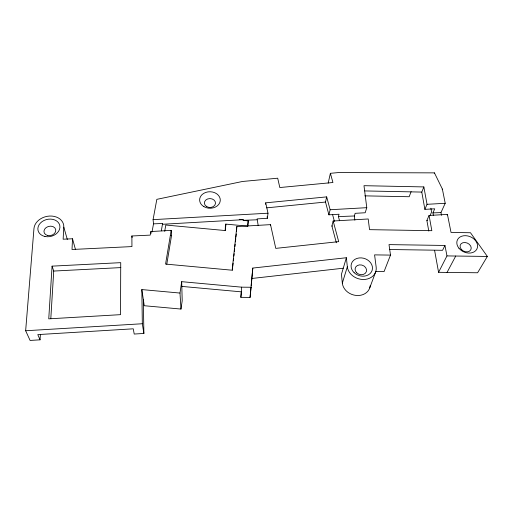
<?xml version="1.0" encoding="UTF-8"?>
<svg xmlns="http://www.w3.org/2000/svg" width="513" height="513" viewBox="0 0 513 513"><rect width="100%" height="100%" fill="white"/><g stroke="black" fill="none" stroke-linecap="round" stroke-linejoin="round"><path stroke-width="0.77" d="M164.711 231.344L165.802 225.027L225.22 230.549L225.464 224.078L247.785 226.156L248.215 220.898L243.156 220.334L243.213 219.686L239.25 219.314M40.418 334.45L40.046 339.83L30.087 340.44L25.65 330.75L33.967 228.529A15.095 11.761 -13.1 0 1 49.69 216.044A15.095 11.761 -13.1 0 1 63.798 227.182L63.137 239.212L72.513 238.769L72.012 249.491L131.944 246.58L131.879 235.98L150.206 235.121L150.867 231.549L171.195 230.375L171.56 235.429L166.776 264.272M50.806 318.637L53.724 271.056L52.076 266.144L120.728 262.656L120.536 314.655L48.748 318.849L52.076 266.144M236.525 231.619L236.749 227.849M236.769 227.528L236.826 226.579L270.524 224.63L275.77 248.375L338.702 241.649L333.155 221.007L368.193 218.98L369.546 229.657L431.843 230.69L429.067 215.46L447.426 214.396L451.03 232.447L470.485 232.742L487.35 256.442L477.597 272.769L438.583 272.313L434.607 250.447M251.094 287.261L250.068 297.418L240.86 297.335L241.674 287.171L251.094 287.261L252.806 268.062L346.384 257.738L347.333 266.792L342.331 283.125A14.197 11.876 18.6 0 0 356.33 295.469A14.197 11.876 18.6 0 0 370.2 285.619M250.068 297.418L250.985 287.165M251.126 285.587L252.806 268.062M240.86 297.335L241.405 291.775M247.689 226.265L248.215 220.898M258.174 225.464L257.128 218.891L267.388 218.307L268.004 213.209L265.708 202.834L326.678 196.883L330.128 209.734L328.91 214.819L339.029 214.242L338.413 216.601L339.555 220.77M236.826 226.579L232.145 270.21L165.571 264.08L171.195 230.375M232.389 270.274L232.639 267.908M232.806 266.33L233.146 263.169M233.402 260.803L233.652 258.437M233.909 256.07L234.159 253.704M234.415 251.338L234.665 248.972M234.922 246.606L235.172 244.239M235.429 241.873L235.762 238.718M235.935 237.141L236.269 233.986M265.542 204.309L265.708 202.834M225.22 230.549L225.957 224.29M270.402 225.579L270.524 224.63M180.974 309.063L179.986 293.058L141.838 289.576L144.243 305.722L180.974 309.063L182.198 300.778L181.698 281.669L241.674 287.171M179.986 293.058L181.698 281.669M161.313 230.831L162.608 223.488L153.522 223.848L152.021 231.94M153.522 223.848L153.073 219.647L156.837 199.339L242.508 181.474L277.7 178.203L279.822 187.54L332.937 182.506L330.385 173.317L338.516 172.56L434.44 172.868L442.379 189.079L445.213 203.289L440.956 212.587L441.488 215.313M328.185 183.128L330.385 173.317M328.91 214.819L325.505 202.045L326.678 196.883M336.348 242.764L331.892 226.028L333.155 221.007M354.842 220.16L354.361 215.979L355.131 213.325L365.192 212.754L366.769 207.682L363.986 185.687L423.86 186.924L427.034 204.309L424.886 209.362L434.723 208.804L432.914 212.901L433.427 215.633M346.384 257.738L341.453 274.269L342.331 283.125M369.732 287.883L375.753 271.698M411.125 191.625L409.175 196.729L364.833 195.857M438.583 272.313L446.964 255.91L444.957 245.458L389.008 244.611L390.496 255.102L384.051 271.621L375.606 271.512M424.886 209.362L421.782 192.08L423.86 186.924M434.248 173.33L434.44 172.868M428.791 231.074L426.88 220.462L429.067 215.46M430.035 215.588L431.593 212.029L430.882 208.182M442.18 189.534L442.379 189.079M447.15 214.979L447.426 214.396M444.957 245.458L442.559 250.299L389.534 249.517M447.054 272.416L455.73 256.032L487.35 256.442M251.761 278.488L343.261 268.209M266.715 207.842L325.505 202.045M143.358 299.804L143.877 333.45L134.22 334.046L133.252 328.814L37.795 334.604L40.046 339.83M25.65 330.75L142.325 323.748L143.877 333.45M170.874 235.467L171.56 235.429M331.892 226.028L332.533 225.989M426.88 220.462L427.502 220.423M243.213 219.686L162.679 224.258L162.608 223.488M153.073 219.647L268.004 213.209M330.128 209.734L366.769 207.682M427.034 204.309L445.213 203.289M53.724 271.056L120.844 267.594M243.156 220.334L257.039 219.788M338.413 216.601L354.361 215.979M432.914 212.901L440.956 212.587M390.496 255.102L374.58 254.878L376.17 267.132A14.723 12.132 18 0 1 363.223 279.495A14.723 12.132 18 0 1 347.333 266.792M446.964 255.91L455.73 256.032M364.846 190.932L421.782 192.08M181.961 286.414L241.302 291.852M63.798 227.182L67.318 239.462M72.513 238.769L75.43 249.363M332.546 214.485L334.412 221.398M267.068 216.839L267.388 218.307M131.879 235.98L132.123 237.557M150.867 231.549L151.072 233.357M141.838 289.576L142.325 323.748M44.932 236.474A11.158 8.695 -13.1 0 0 59.803 225.585A11.158 8.695 -13.1 0 0 41.951 221.712A11.158 8.695 -13.1 0 0 44.932 236.474M458.949 248.234A10.767 8.253 23.8 0 0 476.801 249.215A10.767 8.253 23.8 0 0 465.83 235.685A10.767 8.253 23.8 0 0 458.949 248.234M203.956 206.675A10.343 8.259 1.2 0 0 220.25 200.859A10.343 8.259 1.2 0 0 205.662 192.452A10.343 8.259 1.2 0 0 203.956 206.675M47.728 235.525A6.002 4.688 -13.3 0 0 55.744 229.67A6.002 4.688 -13.3 0 0 46.151 227.554A6.002 4.688 -13.3 0 0 47.728 235.525M356.702 272.826A5.855 4.835 18.1 0 0 366.372 271.653A5.855 4.835 18.1 0 0 359.395 264.894A5.855 4.835 18.1 0 0 356.702 272.826M461.193 249.254A5.79 4.45 23.9 0 0 470.799 249.805A5.79 4.45 23.9 0 0 464.938 242.502A5.79 4.45 23.9 0 0 461.193 249.254M206.701 206.624A5.566 4.457 1.1 0 0 215.479 203.507A5.566 4.457 1.1 0 0 207.656 198.954A5.566 4.457 1.1 0 0 206.701 206.624M354.143 272.685A10.882 8.971 18 0 0 372.098 270.46A10.882 8.971 18 0 0 359.068 257.956A10.882 8.971 18 0 0 354.143 272.685"/></g></svg>
